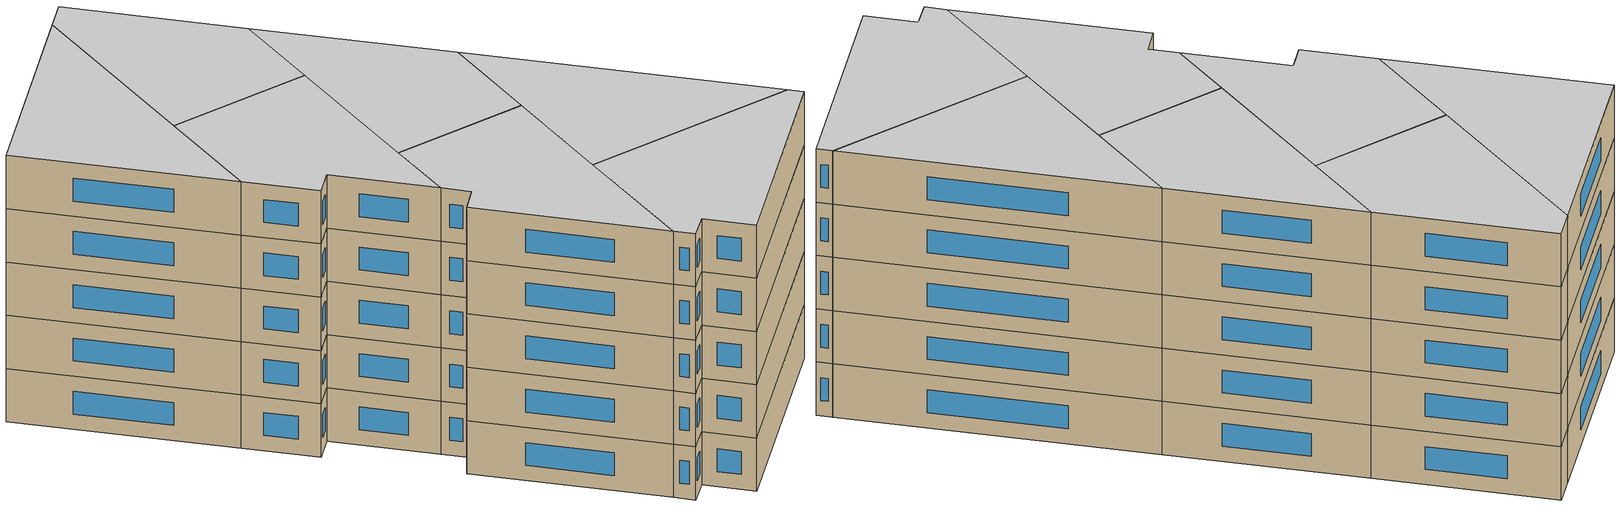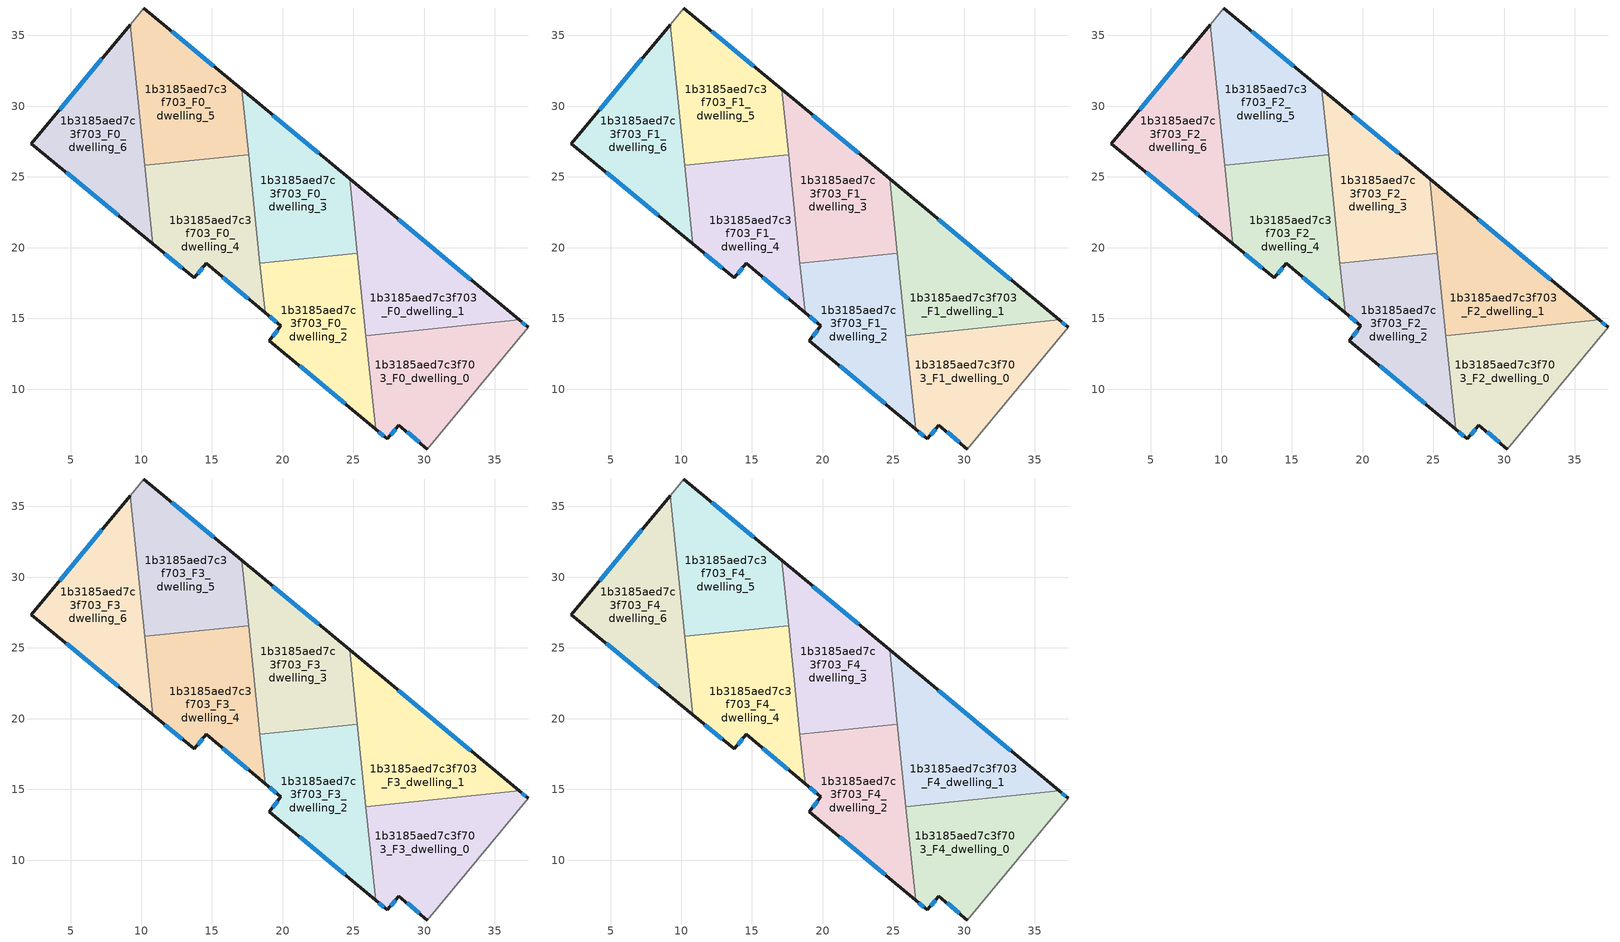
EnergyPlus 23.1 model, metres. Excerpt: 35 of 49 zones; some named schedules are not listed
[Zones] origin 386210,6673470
1b3185aed7c3f703_F0_dwelling_0
 floor ground (EU_floor_Construction): 37.35,14.38 30.22,5.77 28.21,7.46 27.38,6.49 26.56,7.18 25.87,13.76 36.73,14.89 z0
 wall outside (EU_wall_Construction): 26.56,7.18 27.38,6.49 28.21,7.46 30.22,5.77 / 37.35,14.38 36.73,14.89 z0:3
 wall to 1b3185aed7c3f703_F0_dwelling_1 (EU_wall_Construction): 36.73,14.89 25.87,13.76 z0:3
 wall adiabatic (EU_wall_Construction): 30.22,5.77 37.35,14.38 z0:3
 wall to 1b3185aed7c3f703_F0_dwelling_2 (EU_wall_Construction): 25.87,13.76 26.56,7.18 z0:3
 window (EU_Window_Construction): 26.79,6.98 27.15,6.69 / 37.17,14.52 36.91,14.74 / 28.79,6.97 29.65,6.25 / 27.62,6.77 27.98,7.18 z0.86:2.14
1b3185aed7c3f703_F0_dwelling_1
 floor ground (EU_floor_Construction): 36.73,14.89 25.87,13.76 24.72,24.86 z0
 wall outside (EU_wall_Construction): 36.73,14.89 24.72,24.86 z0:3
 wall to 1b3185aed7c3f703_F0_dwelling_3 (EU_wall_Construction): 24.72,24.86 25.27,19.62 z0:3
 wall to 1b3185aed7c3f703_F0_dwelling_2 (EU_wall_Construction): 25.27,19.62 25.87,13.76 z0:3
 window (EU_Window_Construction): 33.3,17.74 28.15,22.01 z0.86:2.14
1b3185aed7c3f703_F0_dwelling_2
 floor ground (EU_floor_Construction): 25.27,19.62 26.56,7.18 19.05,13.44 19.87,14.48 18.75,15.41 18.39,18.9 z0
 wall outside (EU_wall_Construction): 18.75,15.41 19.87,14.48 19.05,13.44 26.56,7.18 z0:3
 wall to 1b3185aed7c3f703_F0_dwelling_3 (EU_wall_Construction): 25.27,19.62 18.39,18.9 z0:3
 wall to 1b3185aed7c3f703_F0_dwelling_4 (EU_wall_Construction): 18.39,18.9 18.75,15.41 z0:3
 window (EU_Window_Construction): 21.2,11.65 24.41,8.97 / 19.64,14.18 19.29,13.73 / 19.07,15.15 19.55,14.74 z0.86:2.14
1b3185aed7c3f703_F0_dwelling_3
 floor ground (EU_floor_Construction): 24.72,24.86 25.27,19.62 18.39,18.9 17.11,31.18 z0
 wall outside (EU_wall_Construction): 24.72,24.86 17.11,31.18 z0:3
 wall to 1b3185aed7c3f703_F0_dwelling_5 (EU_wall_Construction): 17.11,31.18 17.59,26.58 z0:3
 wall to 1b3185aed7c3f703_F0_dwelling_4 (EU_wall_Construction): 17.59,26.58 18.39,18.9 z0:3
 window (EU_Window_Construction): 22.55,26.67 19.29,29.37 z0.86:2.14
1b3185aed7c3f703_F0_dwelling_4
 floor ground (EU_floor_Construction): 17.59,26.58 18.75,15.41 14.59,18.89 13.74,17.86 10.82,20.27 10.24,25.81 z0
 wall outside (EU_wall_Construction): 10.82,20.27 13.74,17.86 14.59,18.89 18.75,15.41 z0:3
 wall to 1b3185aed7c3f703_F0_dwelling_5 (EU_wall_Construction): 17.59,26.58 10.24,25.81 z0:3
 wall to 1b3185aed7c3f703_F0_dwelling_6 (EU_wall_Construction): 10.24,25.81 10.82,20.27 z0:3
 window (EU_Window_Construction): 13.98,18.15 14.35,18.59 / 11.65,19.58 12.91,18.55 / 15.78,17.89 17.56,16.41 z0.86:2.14
1b3185aed7c3f703_F0_dwelling_5
 floor ground (EU_floor_Construction): 17.11,31.18 17.59,26.58 10.24,25.81 9.21,35.77 10.17,36.94 z0
 wall outside (EU_wall_Construction): 17.11,31.18 10.17,36.94 z0:3
 wall adiabatic (EU_wall_Construction): 10.17,36.94 9.21,35.77 z0:3
 wall to 1b3185aed7c3f703_F0_dwelling_6 (EU_wall_Construction): 9.21,35.77 10.24,25.81 z0:3
 window (EU_Window_Construction): 15.13,32.83 12.16,35.29 z0.86:2.14
1b3185aed7c3f703_F0_dwelling_6
 floor ground (EU_floor_Construction): 9.21,35.77 10.82,20.27 2.23,27.35 z0
 wall outside (EU_wall_Construction): 9.21,35.77 2.23,27.35 10.82,20.27 z0:3
 window (EU_Window_Construction): 4.68,25.32 8.37,22.29 / 7.21,33.37 4.22,29.76 z0.86:2.14
1b3185aed7c3f703_F1_dwelling_0
 floor to 1b3185aed7c3f703_F0_dwelling_0 (EU_floor_Construction): 37.35,14.38 30.22,5.77 28.21,7.46 27.38,6.49 26.56,7.18 25.87,13.76 36.73,14.89 z3
 wall outside (EU_wall_Construction): 26.56,7.18 27.38,6.49 28.21,7.46 30.22,5.77 / 37.35,14.38 36.73,14.89 z3:6
 wall to 1b3185aed7c3f703_F1_dwelling_1 (EU_wall_Construction): 36.73,14.89 25.87,13.76 z3:6
 wall adiabatic (EU_wall_Construction): 30.22,5.77 37.35,14.38 z3:6
 wall to 1b3185aed7c3f703_F1_dwelling_2 (EU_wall_Construction): 25.87,13.76 26.56,7.18 z3:6
 window (EU_Window_Construction): 26.79,6.98 27.15,6.69 / 37.17,14.52 36.91,14.74 / 28.79,6.97 29.65,6.25 / 27.62,6.77 27.98,7.18 z3.86:5.14
1b3185aed7c3f703_F1_dwelling_1
 floor to 1b3185aed7c3f703_F0_dwelling_1 (EU_floor_Construction): 36.73,14.89 25.87,13.76 24.72,24.86 z3
 wall outside (EU_wall_Construction): 36.73,14.89 24.72,24.86 z3:6
 wall to 1b3185aed7c3f703_F1_dwelling_3 (EU_wall_Construction): 24.72,24.86 25.27,19.62 z3:6
 wall to 1b3185aed7c3f703_F1_dwelling_2 (EU_wall_Construction): 25.27,19.62 25.87,13.76 z3:6
 window (EU_Window_Construction): 33.3,17.74 28.15,22.01 z3.86:5.14
1b3185aed7c3f703_F1_dwelling_2
 floor to 1b3185aed7c3f703_F0_dwelling_2 (EU_floor_Construction): 25.27,19.62 26.56,7.18 19.05,13.44 19.87,14.48 18.75,15.41 18.39,18.9 z3
 wall outside (EU_wall_Construction): 18.75,15.41 19.87,14.48 19.05,13.44 26.56,7.18 z3:6
 wall to 1b3185aed7c3f703_F1_dwelling_3 (EU_wall_Construction): 25.27,19.62 18.39,18.9 z3:6
 wall to 1b3185aed7c3f703_F1_dwelling_4 (EU_wall_Construction): 18.39,18.9 18.75,15.41 z3:6
 window (EU_Window_Construction): 21.2,11.65 24.41,8.97 / 19.64,14.18 19.29,13.73 / 19.07,15.15 19.55,14.74 z3.86:5.14
1b3185aed7c3f703_F1_dwelling_3
 floor to 1b3185aed7c3f703_F0_dwelling_3 (EU_floor_Construction): 24.72,24.86 25.27,19.62 18.39,18.9 17.11,31.18 z3
 wall outside (EU_wall_Construction): 24.72,24.86 17.11,31.18 z3:6
 wall to 1b3185aed7c3f703_F1_dwelling_5 (EU_wall_Construction): 17.11,31.18 17.59,26.58 z3:6
 wall to 1b3185aed7c3f703_F1_dwelling_4 (EU_wall_Construction): 17.59,26.58 18.39,18.9 z3:6
 window (EU_Window_Construction): 22.55,26.67 19.29,29.37 z3.86:5.14
1b3185aed7c3f703_F1_dwelling_4
 floor to 1b3185aed7c3f703_F0_dwelling_4 (EU_floor_Construction): 17.59,26.58 18.75,15.41 14.59,18.89 13.74,17.86 10.82,20.27 10.24,25.81 z3
 wall outside (EU_wall_Construction): 10.82,20.27 13.74,17.86 14.59,18.89 18.75,15.41 z3:6
 wall to 1b3185aed7c3f703_F1_dwelling_5 (EU_wall_Construction): 17.59,26.58 10.24,25.81 z3:6
 wall to 1b3185aed7c3f703_F1_dwelling_6 (EU_wall_Construction): 10.24,25.81 10.82,20.27 z3:6
 window (EU_Window_Construction): 13.98,18.15 14.35,18.59 / 11.65,19.58 12.91,18.55 / 15.78,17.89 17.56,16.41 z3.86:5.14
1b3185aed7c3f703_F1_dwelling_5
 floor to 1b3185aed7c3f703_F0_dwelling_5 (EU_floor_Construction): 17.11,31.18 17.59,26.58 10.24,25.81 9.21,35.77 10.17,36.94 z3
 wall outside (EU_wall_Construction): 17.11,31.18 10.17,36.94 z3:6
 wall adiabatic (EU_wall_Construction): 10.17,36.94 9.21,35.77 z3:6
 wall to 1b3185aed7c3f703_F1_dwelling_6 (EU_wall_Construction): 9.21,35.77 10.24,25.81 z3:6
 window (EU_Window_Construction): 15.13,32.83 12.16,35.29 z3.86:5.14
1b3185aed7c3f703_F1_dwelling_6
 floor to 1b3185aed7c3f703_F0_dwelling_6 (EU_floor_Construction): 9.21,35.77 10.82,20.27 2.23,27.35 z3
 wall outside (EU_wall_Construction): 9.21,35.77 2.23,27.35 10.82,20.27 z3:6
 window (EU_Window_Construction): 4.68,25.32 8.37,22.29 / 7.21,33.37 4.22,29.76 z3.86:5.14
1b3185aed7c3f703_F2_dwelling_0
 floor to 1b3185aed7c3f703_F1_dwelling_0 (EU_floor_Construction): 37.35,14.38 30.22,5.77 28.21,7.46 27.38,6.49 26.56,7.18 25.87,13.76 36.73,14.89 z6
 wall outside (EU_wall_Construction): 26.56,7.18 27.38,6.49 28.21,7.46 30.22,5.77 / 37.35,14.38 36.73,14.89 z6:9
 wall to 1b3185aed7c3f703_F2_dwelling_1 (EU_wall_Construction): 36.73,14.89 25.87,13.76 z6:9
 wall adiabatic (EU_wall_Construction): 30.22,5.77 37.35,14.38 z6:9
 wall to 1b3185aed7c3f703_F2_dwelling_2 (EU_wall_Construction): 25.87,13.76 26.56,7.18 z6:9
 window (EU_Window_Construction): 26.79,6.98 27.15,6.69 / 37.17,14.52 36.91,14.74 / 28.79,6.97 29.65,6.25 / 27.62,6.77 27.98,7.18 z6.86:8.14
1b3185aed7c3f703_F2_dwelling_1
 floor to 1b3185aed7c3f703_F1_dwelling_1 (EU_floor_Construction): 36.73,14.89 25.87,13.76 24.72,24.86 z6
 wall outside (EU_wall_Construction): 36.73,14.89 24.72,24.86 z6:9
 wall to 1b3185aed7c3f703_F2_dwelling_3 (EU_wall_Construction): 24.72,24.86 25.27,19.62 z6:9
 wall to 1b3185aed7c3f703_F2_dwelling_2 (EU_wall_Construction): 25.27,19.62 25.87,13.76 z6:9
 window (EU_Window_Construction): 33.3,17.74 28.15,22.01 z6.86:8.14
1b3185aed7c3f703_F2_dwelling_2
 floor to 1b3185aed7c3f703_F1_dwelling_2 (EU_floor_Construction): 25.27,19.62 26.56,7.18 19.05,13.44 19.87,14.48 18.75,15.41 18.39,18.9 z6
 wall outside (EU_wall_Construction): 18.75,15.41 19.87,14.48 19.05,13.44 26.56,7.18 z6:9
 wall to 1b3185aed7c3f703_F2_dwelling_3 (EU_wall_Construction): 25.27,19.62 18.39,18.9 z6:9
 wall to 1b3185aed7c3f703_F2_dwelling_4 (EU_wall_Construction): 18.39,18.9 18.75,15.41 z6:9
 window (EU_Window_Construction): 21.2,11.65 24.41,8.97 / 19.64,14.18 19.29,13.73 / 19.07,15.15 19.55,14.74 z6.86:8.14
1b3185aed7c3f703_F2_dwelling_3
 floor to 1b3185aed7c3f703_F1_dwelling_3 (EU_floor_Construction): 24.72,24.86 25.27,19.62 18.39,18.9 17.11,31.18 z6
 wall outside (EU_wall_Construction): 24.72,24.86 17.11,31.18 z6:9
 wall to 1b3185aed7c3f703_F2_dwelling_5 (EU_wall_Construction): 17.11,31.18 17.59,26.58 z6:9
 wall to 1b3185aed7c3f703_F2_dwelling_4 (EU_wall_Construction): 17.59,26.58 18.39,18.9 z6:9
 window (EU_Window_Construction): 22.55,26.67 19.29,29.37 z6.86:8.14
1b3185aed7c3f703_F2_dwelling_4
 floor to 1b3185aed7c3f703_F1_dwelling_4 (EU_floor_Construction): 17.59,26.58 18.75,15.41 14.59,18.89 13.74,17.86 10.82,20.27 10.24,25.81 z6
 wall outside (EU_wall_Construction): 10.82,20.27 13.74,17.86 14.59,18.89 18.75,15.41 z6:9
 wall to 1b3185aed7c3f703_F2_dwelling_5 (EU_wall_Construction): 17.59,26.58 10.24,25.81 z6:9
 wall to 1b3185aed7c3f703_F2_dwelling_6 (EU_wall_Construction): 10.24,25.81 10.82,20.27 z6:9
 window (EU_Window_Construction): 13.98,18.15 14.35,18.59 / 11.65,19.58 12.91,18.55 / 15.78,17.89 17.56,16.41 z6.86:8.14
1b3185aed7c3f703_F2_dwelling_5
 floor to 1b3185aed7c3f703_F1_dwelling_5 (EU_floor_Construction): 17.11,31.18 17.59,26.58 10.24,25.81 9.21,35.77 10.17,36.94 z6
 wall outside (EU_wall_Construction): 17.11,31.18 10.17,36.94 z6:9
 wall adiabatic (EU_wall_Construction): 10.17,36.94 9.21,35.77 z6:9
 wall to 1b3185aed7c3f703_F2_dwelling_6 (EU_wall_Construction): 9.21,35.77 10.24,25.81 z6:9
 window (EU_Window_Construction): 15.13,32.83 12.16,35.29 z6.86:8.14
1b3185aed7c3f703_F2_dwelling_6
 floor to 1b3185aed7c3f703_F1_dwelling_6 (EU_floor_Construction): 9.21,35.77 10.82,20.27 2.23,27.35 z6
 wall outside (EU_wall_Construction): 9.21,35.77 2.23,27.35 10.82,20.27 z6:9
 window (EU_Window_Construction): 4.68,25.32 8.37,22.29 / 7.21,33.37 4.22,29.76 z6.86:8.14
1b3185aed7c3f703_F3_dwelling_0
 floor to 1b3185aed7c3f703_F2_dwelling_0 (EU_floor_Construction): 37.35,14.38 30.22,5.77 28.21,7.46 27.38,6.49 26.56,7.18 25.87,13.76 36.73,14.89 z9
 wall outside (EU_wall_Construction): 26.56,7.18 27.38,6.49 28.21,7.46 30.22,5.77 / 37.35,14.38 36.73,14.89 z9:12
 wall to 1b3185aed7c3f703_F3_dwelling_1 (EU_wall_Construction): 36.73,14.89 25.87,13.76 z9:12
 wall adiabatic (EU_wall_Construction): 30.22,5.77 37.35,14.38 z9:12
 wall to 1b3185aed7c3f703_F3_dwelling_2 (EU_wall_Construction): 25.87,13.76 26.56,7.18 z9:12
 window (EU_Window_Construction): 26.79,6.98 27.15,6.69 / 37.17,14.52 36.91,14.74 / 28.79,6.97 29.65,6.25 / 27.62,6.77 27.98,7.18 z9.86:11.14
1b3185aed7c3f703_F3_dwelling_1
 floor to 1b3185aed7c3f703_F2_dwelling_1 (EU_floor_Construction): 36.73,14.89 25.87,13.76 24.72,24.86 z9
 wall outside (EU_wall_Construction): 36.73,14.89 24.72,24.86 z9:12
 wall to 1b3185aed7c3f703_F3_dwelling_3 (EU_wall_Construction): 24.72,24.86 25.27,19.62 z9:12
 wall to 1b3185aed7c3f703_F3_dwelling_2 (EU_wall_Construction): 25.27,19.62 25.87,13.76 z9:12
 window (EU_Window_Construction): 33.3,17.74 28.15,22.01 z9.86:11.14
1b3185aed7c3f703_F3_dwelling_2
 floor to 1b3185aed7c3f703_F2_dwelling_2 (EU_floor_Construction): 25.27,19.62 26.56,7.18 19.05,13.44 19.87,14.48 18.75,15.41 18.39,18.9 z9
 wall outside (EU_wall_Construction): 18.75,15.41 19.87,14.48 19.05,13.44 26.56,7.18 z9:12
 wall to 1b3185aed7c3f703_F3_dwelling_3 (EU_wall_Construction): 25.27,19.62 18.39,18.9 z9:12
 wall to 1b3185aed7c3f703_F3_dwelling_4 (EU_wall_Construction): 18.39,18.9 18.75,15.41 z9:12
 window (EU_Window_Construction): 21.2,11.65 24.41,8.97 / 19.64,14.18 19.29,13.73 / 19.07,15.15 19.55,14.74 z9.86:11.14
1b3185aed7c3f703_F3_dwelling_3
 floor to 1b3185aed7c3f703_F2_dwelling_3 (EU_floor_Construction): 24.72,24.86 25.27,19.62 18.39,18.9 17.11,31.18 z9
 wall outside (EU_wall_Construction): 24.72,24.86 17.11,31.18 z9:12
 wall to 1b3185aed7c3f703_F3_dwelling_5 (EU_wall_Construction): 17.11,31.18 17.59,26.58 z9:12
 wall to 1b3185aed7c3f703_F3_dwelling_4 (EU_wall_Construction): 17.59,26.58 18.39,18.9 z9:12
 window (EU_Window_Construction): 22.55,26.67 19.29,29.37 z9.86:11.14
1b3185aed7c3f703_F3_dwelling_4
 floor to 1b3185aed7c3f703_F2_dwelling_4 (EU_floor_Construction): 17.59,26.58 18.75,15.41 14.59,18.89 13.74,17.86 10.82,20.27 10.24,25.81 z9
 wall outside (EU_wall_Construction): 10.82,20.27 13.74,17.86 14.59,18.89 18.75,15.41 z9:12
 wall to 1b3185aed7c3f703_F3_dwelling_5 (EU_wall_Construction): 17.59,26.58 10.24,25.81 z9:12
 wall to 1b3185aed7c3f703_F3_dwelling_6 (EU_wall_Construction): 10.24,25.81 10.82,20.27 z9:12
 window (EU_Window_Construction): 13.98,18.15 14.35,18.59 / 11.65,19.58 12.91,18.55 / 15.78,17.89 17.56,16.41 z9.86:11.14
1b3185aed7c3f703_F3_dwelling_5
 floor to 1b3185aed7c3f703_F2_dwelling_5 (EU_floor_Construction): 17.11,31.18 17.59,26.58 10.24,25.81 9.21,35.77 10.17,36.94 z9
 wall outside (EU_wall_Construction): 17.11,31.18 10.17,36.94 z9:12
 wall adiabatic (EU_wall_Construction): 10.17,36.94 9.21,35.77 z9:12
 wall to 1b3185aed7c3f703_F3_dwelling_6 (EU_wall_Construction): 9.21,35.77 10.24,25.81 z9:12
 window (EU_Window_Construction): 15.13,32.83 12.16,35.29 z9.86:11.14
1b3185aed7c3f703_F3_dwelling_6
 floor to 1b3185aed7c3f703_F2_dwelling_6 (EU_floor_Construction): 9.21,35.77 10.82,20.27 2.23,27.35 z9
 wall outside (EU_wall_Construction): 9.21,35.77 2.23,27.35 10.82,20.27 z9:12
 window (EU_Window_Construction): 4.68,25.32 8.37,22.29 / 7.21,33.37 4.22,29.76 z9.86:11.14
1b3185aed7c3f703_F4_dwelling_0
 floor to 1b3185aed7c3f703_F3_dwelling_0 (EU_floor_Construction): 37.35,14.38 30.22,5.77 28.21,7.46 27.38,6.49 26.56,7.18 25.87,13.76 36.73,14.89 z12
 wall outside (EU_wall_Construction): 26.56,7.18 27.38,6.49 28.21,7.46 30.22,5.77 / 37.35,14.38 36.73,14.89 z12:15
 wall to 1b3185aed7c3f703_F4_dwelling_1 (EU_wall_Construction): 36.73,14.89 25.87,13.76 z12:15
 wall adiabatic (EU_wall_Construction): 30.22,5.77 37.35,14.38 z12:15
 wall to 1b3185aed7c3f703_F4_dwelling_2 (EU_wall_Construction): 25.87,13.76 26.56,7.18 z12:15
 window (EU_Window_Construction): 26.79,6.98 27.15,6.69 / 37.17,14.52 36.91,14.74 / 28.79,6.97 29.65,6.25 / 27.62,6.77 27.98,7.18 z12.86:14.14
 ceiling to 1b3185aed7c3f703_F5_dwelling_0 (EU_floor_Construction): 30.22,5.77 37.35,14.38 36.73,14.89 25.87,13.76 26.56,7.18 27.38,6.49 28.21,7.46 z15
1b3185aed7c3f703_F4_dwelling_1
 floor to 1b3185aed7c3f703_F3_dwelling_1 (EU_floor_Construction): 36.73,14.89 25.87,13.76 24.72,24.86 z12
 wall outside (EU_wall_Construction): 36.73,14.89 24.72,24.86 z12:15
 wall to 1b3185aed7c3f703_F4_dwelling_3 (EU_wall_Construction): 24.72,24.86 25.27,19.62 z12:15
 wall to 1b3185aed7c3f703_F4_dwelling_2 (EU_wall_Construction): 25.27,19.62 25.87,13.76 z12:15
 window (EU_Window_Construction): 33.3,17.74 28.15,22.01 z12.86:14.14
 ceiling to 1b3185aed7c3f703_F5_dwelling_1 (EU_floor_Construction): 36.73,14.89 24.72,24.86 25.87,13.76 z15
1b3185aed7c3f703_F4_dwelling_2
 floor to 1b3185aed7c3f703_F3_dwelling_2 (EU_floor_Construction): 25.27,19.62 26.56,7.18 19.05,13.44 19.87,14.48 18.75,15.41 18.39,18.9 z12
 wall outside (EU_wall_Construction): 18.75,15.41 19.87,14.48 19.05,13.44 26.56,7.18 z12:15
 wall to 1b3185aed7c3f703_F4_dwelling_3 (EU_wall_Construction): 25.27,19.62 18.39,18.9 z12:15
 wall to 1b3185aed7c3f703_F4_dwelling_4 (EU_wall_Construction): 18.39,18.9 18.75,15.41 z12:15
 window (EU_Window_Construction): 21.2,11.65 24.41,8.97 / 19.64,14.18 19.29,13.73 / 19.07,15.15 19.55,14.74 z12.86:14.14
 ceiling to 1b3185aed7c3f703_F5_dwelling_2 (EU_floor_Construction): 26.56,7.18 25.27,19.62 18.39,18.9 18.75,15.41 19.87,14.48 19.05,13.44 z15
1b3185aed7c3f703_F4_dwelling_3
 floor to 1b3185aed7c3f703_F3_dwelling_3 (EU_floor_Construction): 24.72,24.86 25.27,19.62 18.39,18.9 17.11,31.18 z12
 wall outside (EU_wall_Construction): 24.72,24.86 17.11,31.18 z12:15
 wall to 1b3185aed7c3f703_F4_dwelling_5 (EU_wall_Construction): 17.11,31.18 17.59,26.58 z12:15
 wall to 1b3185aed7c3f703_F4_dwelling_4 (EU_wall_Construction): 17.59,26.58 18.39,18.9 z12:15
 window (EU_Window_Construction): 22.55,26.67 19.29,29.37 z12.86:14.14
 ceiling to 1b3185aed7c3f703_F5_dwelling_3 (EU_floor_Construction): 25.27,19.62 24.72,24.86 17.11,31.18 18.39,18.9 z15
1b3185aed7c3f703_F4_dwelling_4
 floor to 1b3185aed7c3f703_F3_dwelling_4 (EU_floor_Construction): 17.59,26.58 18.75,15.41 14.59,18.89 13.74,17.86 10.82,20.27 10.24,25.81 z12
 wall outside (EU_wall_Construction): 10.82,20.27 13.74,17.86 14.59,18.89 18.75,15.41 z12:15
 wall to 1b3185aed7c3f703_F4_dwelling_5 (EU_wall_Construction): 17.59,26.58 10.24,25.81 z12:15
 wall to 1b3185aed7c3f703_F4_dwelling_6 (EU_wall_Construction): 10.24,25.81 10.82,20.27 z12:15
 window (EU_Window_Construction): 13.98,18.15 14.35,18.59 / 11.65,19.58 12.91,18.55 / 15.78,17.89 17.56,16.41 z12.86:14.14
 ceiling to 1b3185aed7c3f703_F5_dwelling_4 (EU_floor_Construction): 18.75,15.41 17.59,26.58 10.24,25.81 10.82,20.27 13.74,17.86 14.59,18.89 z15
1b3185aed7c3f703_F4_dwelling_5
 floor to 1b3185aed7c3f703_F3_dwelling_5 (EU_floor_Construction): 17.11,31.18 17.59,26.58 10.24,25.81 9.21,35.77 10.17,36.94 z12
 wall outside (EU_wall_Construction): 17.11,31.18 10.17,36.94 z12:15
 wall adiabatic (EU_wall_Construction): 10.17,36.94 9.21,35.77 z12:15
 wall to 1b3185aed7c3f703_F4_dwelling_6 (EU_wall_Construction): 9.21,35.77 10.24,25.81 z12:15
 window (EU_Window_Construction): 15.13,32.83 12.16,35.29 z12.86:14.14
 ceiling to 1b3185aed7c3f703_F5_dwelling_5 (EU_floor_Construction): 17.59,26.58 17.11,31.18 10.17,36.94 9.21,35.77 10.24,25.81 z15
1b3185aed7c3f703_F4_dwelling_6
 floor to 1b3185aed7c3f703_F3_dwelling_6 (EU_floor_Construction): 9.21,35.77 10.82,20.27 2.23,27.35 z12
 wall outside (EU_wall_Construction): 9.21,35.77 2.23,27.35 10.82,20.27 z12:15
 window (EU_Window_Construction): 4.68,25.32 8.37,22.29 / 7.21,33.37 4.22,29.76 z12.86:14.14
 ceiling to 1b3185aed7c3f703_F5_dwelling_6 (EU_floor_Construction): 10.82,20.27 9.21,35.77 2.23,27.35 z15
[Building]
EU S2 Campaign: North Axis=0; Terrain=City; Solar Distribution=FullExterior
[Site:Location]
Helsinki-Vantaa.AP: Latitude=60.317; Longitude=24.963; Time Zone=2; Elevation=54.6
[SizingPeriod:WeatherFileDays]
AnnualSizingPeriod: Begin Month=1; Begin Day of Month=1; End Month=12; End Day of Month=31; Day of Week for Start Day=Monday; Use Weather File Daylight Saving Period=No; Use Weather File Rain and Snow Indicators=No
[MATERIAL]
EU_InternalMass_Material: Roughness=MediumRough; Thickness=0.1; Conductivity=1; Density=1800; Specific Heat=900; Thermal Absorptance=0.9; Solar Absorptance=0.7; Visible Absorptance=0.7
[MATERIAL:NOMASS] Roughness=MediumRough; Thermal Absorptance=0.9; Solar Absorptance=0.7; Visible Absorptance=0.7
Name | Thermal Resistance
EU_wall_NoMass | 1.10183
EU_floor_NoMass | 1.70606
[WINDOWMATERIAL:SIMPLEGLAZINGSYSTEM]
EU_Window_SimpleGlazing: UFactor=3.11035; Solar Heat Gain Coefficient=0.8; Visible Transmittance=0.8
[CONSTRUCTION]
EU_wall_Construction: EU_wall_NoMass
EU_floor_Construction: EU_floor_NoMass
EU_Window_Construction: EU_Window_SimpleGlazing
EU_InternalMass_Construction: EU_InternalMass_Material
[ZONE] Type=1; Multiplier=1; Ceiling Height=autocalculate; Floor Area=autocalculate; Part of Total Floor Area=Yes
Name | Volume
1b3185aed7c3f703_F0_dwelling_0; 1b3185aed7c3f703_F1_dwelling_0; 1b3185aed7c3f703_F2_dwelling_0; 1b3185aed7c3f703_F3_dwelling_0; 1b3185aed7c3f703_F4_dwelling_0 | 182.679
1b3185aed7c3f703_F0_dwelling_1; 1b3185aed7c3f703_F1_dwelling_1; 1b3185aed7c3f703_F2_dwelling_1; 1b3185aed7c3f703_F3_dwelling_1; 1b3185aed7c3f703_F4_dwelling_1 | 182.719
1b3185aed7c3f703_F0_dwelling_2; 1b3185aed7c3f703_F1_dwelling_2; 1b3185aed7c3f703_F2_dwelling_2; 1b3185aed7c3f703_F3_dwelling_2; 1b3185aed7c3f703_F4_dwelling_2 | 182.678
1b3185aed7c3f703_F0_dwelling_3; 1b3185aed7c3f703_F1_dwelling_3; 1b3185aed7c3f703_F2_dwelling_3; 1b3185aed7c3f703_F3_dwelling_3; 1b3185aed7c3f703_F4_dwelling_3 | 182.696
1b3185aed7c3f703_F0_dwelling_4; 1b3185aed7c3f703_F1_dwelling_4; 1b3185aed7c3f703_F2_dwelling_4; 1b3185aed7c3f703_F3_dwelling_4; 1b3185aed7c3f703_F4_dwelling_4 | 182.701
1b3185aed7c3f703_F0_dwelling_5; 1b3185aed7c3f703_F1_dwelling_5; 1b3185aed7c3f703_F2_dwelling_5; 1b3185aed7c3f703_F3_dwelling_5; 1b3185aed7c3f703_F4_dwelling_5 | 182.692
1b3185aed7c3f703_F0_dwelling_6; 1b3185aed7c3f703_F1_dwelling_6; 1b3185aed7c3f703_F2_dwelling_6; 1b3185aed7c3f703_F3_dwelling_6; 1b3185aed7c3f703_F4_dwelling_6 | 182.673
[INTERNALMASS] Construction=EU_InternalMass_Construction
Name | Zone or ZoneList | Surface Area
1b3185aed7c3f703_F0_dwelling_0_EU_InternalMass | 1b3185aed7c3f703_F0_dwelling_0 | 60.8912
1b3185aed7c3f703_F0_dwelling_1_EU_InternalMass | 1b3185aed7c3f703_F0_dwelling_1 | 60.9058
1b3185aed7c3f703_F0_dwelling_2_EU_InternalMass | 1b3185aed7c3f703_F0_dwelling_2 | 60.8942
1b3185aed7c3f703_F0_dwelling_3_EU_InternalMass | 1b3185aed7c3f703_F0_dwelling_3 | 60.8973
1b3185aed7c3f703_F0_dwelling_4_EU_InternalMass | 1b3185aed7c3f703_F0_dwelling_4 | 60.9004
1b3185aed7c3f703_F0_dwelling_5_EU_InternalMass | 1b3185aed7c3f703_F0_dwelling_5 | 60.8991
1b3185aed7c3f703_F0_dwelling_6_EU_InternalMass | 1b3185aed7c3f703_F0_dwelling_6 | 60.8964
1b3185aed7c3f703_F1_dwelling_0_EU_InternalMass | 1b3185aed7c3f703_F1_dwelling_0 | 60.8912
1b3185aed7c3f703_F1_dwelling_1_EU_InternalMass | 1b3185aed7c3f703_F1_dwelling_1 | 60.9058
1b3185aed7c3f703_F1_dwelling_2_EU_InternalMass | 1b3185aed7c3f703_F1_dwelling_2 | 60.8942
1b3185aed7c3f703_F1_dwelling_3_EU_InternalMass | 1b3185aed7c3f703_F1_dwelling_3 | 60.8973
1b3185aed7c3f703_F1_dwelling_4_EU_InternalMass | 1b3185aed7c3f703_F1_dwelling_4 | 60.9004
1b3185aed7c3f703_F1_dwelling_5_EU_InternalMass | 1b3185aed7c3f703_F1_dwelling_5 | 60.8991
1b3185aed7c3f703_F1_dwelling_6_EU_InternalMass | 1b3185aed7c3f703_F1_dwelling_6 | 60.8964
1b3185aed7c3f703_F2_dwelling_0_EU_InternalMass | 1b3185aed7c3f703_F2_dwelling_0 | 60.8912
1b3185aed7c3f703_F2_dwelling_1_EU_InternalMass | 1b3185aed7c3f703_F2_dwelling_1 | 60.9058
1b3185aed7c3f703_F2_dwelling_2_EU_InternalMass | 1b3185aed7c3f703_F2_dwelling_2 | 60.8942
1b3185aed7c3f703_F2_dwelling_3_EU_InternalMass | 1b3185aed7c3f703_F2_dwelling_3 | 60.8973
1b3185aed7c3f703_F2_dwelling_4_EU_InternalMass | 1b3185aed7c3f703_F2_dwelling_4 | 60.9004
1b3185aed7c3f703_F2_dwelling_5_EU_InternalMass | 1b3185aed7c3f703_F2_dwelling_5 | 60.8991
1b3185aed7c3f703_F2_dwelling_6_EU_InternalMass | 1b3185aed7c3f703_F2_dwelling_6 | 60.8964
1b3185aed7c3f703_F3_dwelling_0_EU_InternalMass | 1b3185aed7c3f703_F3_dwelling_0 | 60.8912
1b3185aed7c3f703_F3_dwelling_1_EU_InternalMass | 1b3185aed7c3f703_F3_dwelling_1 | 60.9058
1b3185aed7c3f703_F3_dwelling_2_EU_InternalMass | 1b3185aed7c3f703_F3_dwelling_2 | 60.8942
1b3185aed7c3f703_F3_dwelling_3_EU_InternalMass | 1b3185aed7c3f703_F3_dwelling_3 | 60.8973
1b3185aed7c3f703_F3_dwelling_4_EU_InternalMass | 1b3185aed7c3f703_F3_dwelling_4 | 60.9004
1b3185aed7c3f703_F3_dwelling_5_EU_InternalMass | 1b3185aed7c3f703_F3_dwelling_5 | 60.8991
1b3185aed7c3f703_F3_dwelling_6_EU_InternalMass | 1b3185aed7c3f703_F3_dwelling_6 | 60.8964
1b3185aed7c3f703_F4_dwelling_0_EU_InternalMass | 1b3185aed7c3f703_F4_dwelling_0 | 60.8912
1b3185aed7c3f703_F4_dwelling_1_EU_InternalMass | 1b3185aed7c3f703_F4_dwelling_1 | 60.9058
1b3185aed7c3f703_F4_dwelling_2_EU_InternalMass | 1b3185aed7c3f703_F4_dwelling_2 | 60.8942
1b3185aed7c3f703_F4_dwelling_3_EU_InternalMass | 1b3185aed7c3f703_F4_dwelling_3 | 60.8973
1b3185aed7c3f703_F4_dwelling_4_EU_InternalMass | 1b3185aed7c3f703_F4_dwelling_4 | 60.9004
1b3185aed7c3f703_F4_dwelling_5_EU_InternalMass | 1b3185aed7c3f703_F4_dwelling_5 | 60.8991
1b3185aed7c3f703_F4_dwelling_6_EU_InternalMass | 1b3185aed7c3f703_F4_dwelling_6 | 60.8964
[OTHEREQUIPMENT] Fuel Type=Electricity; Design Level Calculation Method=Watts/Area; Power per Zone Floor Area=1; Fraction Latent=0; Fraction Radiant=0; Fraction Lost=0; Carbon Dioxide Generation Rate=0; EndUse Subcategory=EU_Step8_InternalGains
Name | Zone or ZoneList or Space or SpaceList | Schedule
EU_Step8_InternalGain_1b3185aed7c3f703_F0_dwelling_0_f000 | 1b3185aed7c3f703_F0_dwelling_0 | EU_Step8_GainSchedule_1b3185aed7c3f703_F0_dwelling_0_f000
EU_Step8_InternalGain_1b3185aed7c3f703_F0_dwelling_1_f000 | 1b3185aed7c3f703_F0_dwelling_1 | EU_Step8_GainSchedule_1b3185aed7c3f703_F0_dwelling_1_f000
EU_Step8_InternalGain_1b3185aed7c3f703_F0_dwelling_2_f000 | 1b3185aed7c3f703_F0_dwelling_2 | EU_Step8_GainSchedule_1b3185aed7c3f703_F0_dwelling_2_f000
EU_Step8_InternalGain_1b3185aed7c3f703_F0_dwelling_3_f000 | 1b3185aed7c3f703_F0_dwelling_3 | EU_Step8_GainSchedule_1b3185aed7c3f703_F0_dwelling_3_f000
EU_Step8_InternalGain_1b3185aed7c3f703_F0_dwelling_4_f000 | 1b3185aed7c3f703_F0_dwelling_4 | EU_Step8_GainSchedule_1b3185aed7c3f703_F0_dwelling_4_f000
EU_Step8_InternalGain_1b3185aed7c3f703_F0_dwelling_5_f000 | 1b3185aed7c3f703_F0_dwelling_5 | EU_Step8_GainSchedule_1b3185aed7c3f703_F0_dwelling_5_f000
EU_Step8_InternalGain_1b3185aed7c3f703_F0_dwelling_6_f000 | 1b3185aed7c3f703_F0_dwelling_6 | EU_Step8_GainSchedule_1b3185aed7c3f703_F0_dwelling_6_f000
EU_Step8_InternalGain_1b3185aed7c3f703_F1_dwelling_0_f000 | 1b3185aed7c3f703_F1_dwelling_0 | EU_Step8_GainSchedule_1b3185aed7c3f703_F1_dwelling_0_f000
EU_Step8_InternalGain_1b3185aed7c3f703_F1_dwelling_1_f000 | 1b3185aed7c3f703_F1_dwelling_1 | EU_Step8_GainSchedule_1b3185aed7c3f703_F1_dwelling_1_f000
EU_Step8_InternalGain_1b3185aed7c3f703_F1_dwelling_2_f000 | 1b3185aed7c3f703_F1_dwelling_2 | EU_Step8_GainSchedule_1b3185aed7c3f703_F1_dwelling_2_f000
EU_Step8_InternalGain_1b3185aed7c3f703_F1_dwelling_3_f000 | 1b3185aed7c3f703_F1_dwelling_3 | EU_Step8_GainSchedule_1b3185aed7c3f703_F1_dwelling_3_f000
EU_Step8_InternalGain_1b3185aed7c3f703_F1_dwelling_4_f000 | 1b3185aed7c3f703_F1_dwelling_4 | EU_Step8_GainSchedule_1b3185aed7c3f703_F1_dwelling_4_f000
EU_Step8_InternalGain_1b3185aed7c3f703_F1_dwelling_5_f000 | 1b3185aed7c3f703_F1_dwelling_5 | EU_Step8_GainSchedule_1b3185aed7c3f703_F1_dwelling_5_f000
EU_Step8_InternalGain_1b3185aed7c3f703_F1_dwelling_6_f000 | 1b3185aed7c3f703_F1_dwelling_6 | EU_Step8_GainSchedule_1b3185aed7c3f703_F1_dwelling_6_f000
EU_Step8_InternalGain_1b3185aed7c3f703_F2_dwelling_0_f000 | 1b3185aed7c3f703_F2_dwelling_0 | EU_Step8_GainSchedule_1b3185aed7c3f703_F2_dwelling_0_f000
EU_Step8_InternalGain_1b3185aed7c3f703_F2_dwelling_1_f000 | 1b3185aed7c3f703_F2_dwelling_1 | EU_Step8_GainSchedule_1b3185aed7c3f703_F2_dwelling_1_f000
EU_Step8_InternalGain_1b3185aed7c3f703_F2_dwelling_2_f000 | 1b3185aed7c3f703_F2_dwelling_2 | EU_Step8_GainSchedule_1b3185aed7c3f703_F2_dwelling_2_f000
EU_Step8_InternalGain_1b3185aed7c3f703_F2_dwelling_3_f000 | 1b3185aed7c3f703_F2_dwelling_3 | EU_Step8_GainSchedule_1b3185aed7c3f703_F2_dwelling_3_f000
EU_Step8_InternalGain_1b3185aed7c3f703_F2_dwelling_4_f000 | 1b3185aed7c3f703_F2_dwelling_4 | EU_Step8_GainSchedule_1b3185aed7c3f703_F2_dwelling_4_f000
EU_Step8_InternalGain_1b3185aed7c3f703_F2_dwelling_5_f000 | 1b3185aed7c3f703_F2_dwelling_5 | EU_Step8_GainSchedule_1b3185aed7c3f703_F2_dwelling_5_f000
EU_Step8_InternalGain_1b3185aed7c3f703_F2_dwelling_6_f000 | 1b3185aed7c3f703_F2_dwelling_6 | EU_Step8_GainSchedule_1b3185aed7c3f703_F2_dwelling_6_f000
EU_Step8_InternalGain_1b3185aed7c3f703_F3_dwelling_0_f000 | 1b3185aed7c3f703_F3_dwelling_0 | EU_Step8_GainSchedule_1b3185aed7c3f703_F3_dwelling_0_f000
EU_Step8_InternalGain_1b3185aed7c3f703_F3_dwelling_1_f000 | 1b3185aed7c3f703_F3_dwelling_1 | EU_Step8_GainSchedule_1b3185aed7c3f703_F3_dwelling_1_f000
EU_Step8_InternalGain_1b3185aed7c3f703_F3_dwelling_2_f000 | 1b3185aed7c3f703_F3_dwelling_2 | EU_Step8_GainSchedule_1b3185aed7c3f703_F3_dwelling_2_f000
EU_Step8_InternalGain_1b3185aed7c3f703_F3_dwelling_3_f000 | 1b3185aed7c3f703_F3_dwelling_3 | EU_Step8_GainSchedule_1b3185aed7c3f703_F3_dwelling_3_f000
EU_Step8_InternalGain_1b3185aed7c3f703_F3_dwelling_4_f000 | 1b3185aed7c3f703_F3_dwelling_4 | EU_Step8_GainSchedule_1b3185aed7c3f703_F3_dwelling_4_f000
EU_Step8_InternalGain_1b3185aed7c3f703_F3_dwelling_5_f000 | 1b3185aed7c3f703_F3_dwelling_5 | EU_Step8_GainSchedule_1b3185aed7c3f703_F3_dwelling_5_f000
EU_Step8_InternalGain_1b3185aed7c3f703_F3_dwelling_6_f000 | 1b3185aed7c3f703_F3_dwelling_6 | EU_Step8_GainSchedule_1b3185aed7c3f703_F3_dwelling_6_f000
EU_Step8_InternalGain_1b3185aed7c3f703_F4_dwelling_0_f000 | 1b3185aed7c3f703_F4_dwelling_0 | EU_Step8_GainSchedule_1b3185aed7c3f703_F4_dwelling_0_f000
EU_Step8_InternalGain_1b3185aed7c3f703_F4_dwelling_1_f000 | 1b3185aed7c3f703_F4_dwelling_1 | EU_Step8_GainSchedule_1b3185aed7c3f703_F4_dwelling_1_f000
EU_Step8_InternalGain_1b3185aed7c3f703_F4_dwelling_2_f000 | 1b3185aed7c3f703_F4_dwelling_2 | EU_Step8_GainSchedule_1b3185aed7c3f703_F4_dwelling_2_f000
EU_Step8_InternalGain_1b3185aed7c3f703_F4_dwelling_3_f000 | 1b3185aed7c3f703_F4_dwelling_3 | EU_Step8_GainSchedule_1b3185aed7c3f703_F4_dwelling_3_f000
EU_Step8_InternalGain_1b3185aed7c3f703_F4_dwelling_4_f000 | 1b3185aed7c3f703_F4_dwelling_4 | EU_Step8_GainSchedule_1b3185aed7c3f703_F4_dwelling_4_f000
EU_Step8_InternalGain_1b3185aed7c3f703_F4_dwelling_5_f000 | 1b3185aed7c3f703_F4_dwelling_5 | EU_Step8_GainSchedule_1b3185aed7c3f703_F4_dwelling_5_f000
EU_Step8_InternalGain_1b3185aed7c3f703_F4_dwelling_6_f000 | 1b3185aed7c3f703_F4_dwelling_6 | EU_Step8_GainSchedule_1b3185aed7c3f703_F4_dwelling_6_f000
[ZONEVENTILATION:DESIGNFLOWRATE] Schedule=EU_AlwaysOn; Design Flow Rate Calculation Method=AirChanges/Hour; Air Changes per Hour=0.756316; Ventilation Type=Natural; Fan Pressure Rise=0; Fan Total Efficiency=1; Constant Term Coefficient=1; Temperature Term Coefficient=0; Velocity Term Coefficient=0; Velocity Squared Term Coefficient=0; Minimum Indoor Temperature=-100; Maximum Indoor Temperature=100; Delta Temperature=-100; Minimum Outdoor Temperature=-100; Maximum Outdoor Temperature=100; Maximum Wind Speed=40
Name | Zone or ZoneList or Space or SpaceList
EU_ConstantAir_1b3185aed7c3f703_F0_dwelling_0 | 1b3185aed7c3f703_F0_dwelling_0
EU_ConstantAir_1b3185aed7c3f703_F0_dwelling_1 | 1b3185aed7c3f703_F0_dwelling_1
EU_ConstantAir_1b3185aed7c3f703_F0_dwelling_2 | 1b3185aed7c3f703_F0_dwelling_2
EU_ConstantAir_1b3185aed7c3f703_F0_dwelling_3 | 1b3185aed7c3f703_F0_dwelling_3
EU_ConstantAir_1b3185aed7c3f703_F0_dwelling_4 | 1b3185aed7c3f703_F0_dwelling_4
EU_ConstantAir_1b3185aed7c3f703_F0_dwelling_5 | 1b3185aed7c3f703_F0_dwelling_5
EU_ConstantAir_1b3185aed7c3f703_F0_dwelling_6 | 1b3185aed7c3f703_F0_dwelling_6
EU_ConstantAir_1b3185aed7c3f703_F1_dwelling_0 | 1b3185aed7c3f703_F1_dwelling_0
EU_ConstantAir_1b3185aed7c3f703_F1_dwelling_1 | 1b3185aed7c3f703_F1_dwelling_1
EU_ConstantAir_1b3185aed7c3f703_F1_dwelling_2 | 1b3185aed7c3f703_F1_dwelling_2
EU_ConstantAir_1b3185aed7c3f703_F1_dwelling_3 | 1b3185aed7c3f703_F1_dwelling_3
EU_ConstantAir_1b3185aed7c3f703_F1_dwelling_4 | 1b3185aed7c3f703_F1_dwelling_4
EU_ConstantAir_1b3185aed7c3f703_F1_dwelling_5 | 1b3185aed7c3f703_F1_dwelling_5
EU_ConstantAir_1b3185aed7c3f703_F1_dwelling_6 | 1b3185aed7c3f703_F1_dwelling_6
EU_ConstantAir_1b3185aed7c3f703_F2_dwelling_0 | 1b3185aed7c3f703_F2_dwelling_0
EU_ConstantAir_1b3185aed7c3f703_F2_dwelling_1 | 1b3185aed7c3f703_F2_dwelling_1
EU_ConstantAir_1b3185aed7c3f703_F2_dwelling_2 | 1b3185aed7c3f703_F2_dwelling_2
EU_ConstantAir_1b3185aed7c3f703_F2_dwelling_3 | 1b3185aed7c3f703_F2_dwelling_3
EU_ConstantAir_1b3185aed7c3f703_F2_dwelling_4 | 1b3185aed7c3f703_F2_dwelling_4
EU_ConstantAir_1b3185aed7c3f703_F2_dwelling_5 | 1b3185aed7c3f703_F2_dwelling_5
EU_ConstantAir_1b3185aed7c3f703_F2_dwelling_6 | 1b3185aed7c3f703_F2_dwelling_6
EU_ConstantAir_1b3185aed7c3f703_F3_dwelling_0 | 1b3185aed7c3f703_F3_dwelling_0
EU_ConstantAir_1b3185aed7c3f703_F3_dwelling_1 | 1b3185aed7c3f703_F3_dwelling_1
EU_ConstantAir_1b3185aed7c3f703_F3_dwelling_2 | 1b3185aed7c3f703_F3_dwelling_2
EU_ConstantAir_1b3185aed7c3f703_F3_dwelling_3 | 1b3185aed7c3f703_F3_dwelling_3
EU_ConstantAir_1b3185aed7c3f703_F3_dwelling_4 | 1b3185aed7c3f703_F3_dwelling_4
EU_ConstantAir_1b3185aed7c3f703_F3_dwelling_5 | 1b3185aed7c3f703_F3_dwelling_5
EU_ConstantAir_1b3185aed7c3f703_F3_dwelling_6 | 1b3185aed7c3f703_F3_dwelling_6
EU_ConstantAir_1b3185aed7c3f703_F4_dwelling_0 | 1b3185aed7c3f703_F4_dwelling_0
EU_ConstantAir_1b3185aed7c3f703_F4_dwelling_1 | 1b3185aed7c3f703_F4_dwelling_1
EU_ConstantAir_1b3185aed7c3f703_F4_dwelling_2 | 1b3185aed7c3f703_F4_dwelling_2
EU_ConstantAir_1b3185aed7c3f703_F4_dwelling_3 | 1b3185aed7c3f703_F4_dwelling_3
EU_ConstantAir_1b3185aed7c3f703_F4_dwelling_4 | 1b3185aed7c3f703_F4_dwelling_4
EU_ConstantAir_1b3185aed7c3f703_F4_dwelling_5 | 1b3185aed7c3f703_F4_dwelling_5
EU_ConstantAir_1b3185aed7c3f703_F4_dwelling_6 | 1b3185aed7c3f703_F4_dwelling_6
[HVACTEMPLATE:ZONE:IDEALLOADSAIRSYSTEM] System Availability Schedule=EU_AlwaysOn; Maximum Heating Supply Air Temperature=50; Minimum Cooling Supply Air Temperature=13; Maximum Heating Supply Air Humidity Ratio=0.0156; Minimum Cooling Supply Air Humidity Ratio=0.0077; Heating Limit=NoLimit; Cooling Limit=NoLimit; Heating Availability Schedule=EU_AlwaysOn; Cooling Availability Schedule=EU_CoolingOff; Dehumidification Control Type=ConstantSensibleHeatRatio; Cooling Sensible Heat Ratio=0.7; Dehumidification Setpoint=60; Humidification Control Type=None; Humidification Setpoint=30; Outdoor Air Method=None; Outdoor Air Flow Rate per Person=0.00944; Outdoor Air Flow Rate per Zone Floor Area=0; Outdoor Air Flow Rate per Zone=0; Demand Controlled Ventilation Type=None; Outdoor Air Economizer Type=NoEconomizer; Heat Recovery Type=None; Sensible Heat Recovery Effectiveness=0.7; Latent Heat Recovery Effectiveness=0.65
Name | Template Thermostat
1b3185aed7c3f703_F0_dwelling_0 | EU_HeatOnly_1b3185aed7c3f703_F0_dwelling_0
1b3185aed7c3f703_F0_dwelling_1 | EU_HeatOnly_1b3185aed7c3f703_F0_dwelling_1
1b3185aed7c3f703_F0_dwelling_2 | EU_HeatOnly_1b3185aed7c3f703_F0_dwelling_2
1b3185aed7c3f703_F0_dwelling_3 | EU_HeatOnly_1b3185aed7c3f703_F0_dwelling_3
1b3185aed7c3f703_F0_dwelling_4 | EU_HeatOnly_1b3185aed7c3f703_F0_dwelling_4
1b3185aed7c3f703_F0_dwelling_5 | EU_HeatOnly_1b3185aed7c3f703_F0_dwelling_5
1b3185aed7c3f703_F0_dwelling_6 | EU_HeatOnly_1b3185aed7c3f703_F0_dwelling_6
1b3185aed7c3f703_F1_dwelling_0 | EU_HeatOnly_1b3185aed7c3f703_F1_dwelling_0
1b3185aed7c3f703_F1_dwelling_1 | EU_HeatOnly_1b3185aed7c3f703_F1_dwelling_1
1b3185aed7c3f703_F1_dwelling_2 | EU_HeatOnly_1b3185aed7c3f703_F1_dwelling_2
1b3185aed7c3f703_F1_dwelling_3 | EU_HeatOnly_1b3185aed7c3f703_F1_dwelling_3
1b3185aed7c3f703_F1_dwelling_4 | EU_HeatOnly_1b3185aed7c3f703_F1_dwelling_4
1b3185aed7c3f703_F1_dwelling_5 | EU_HeatOnly_1b3185aed7c3f703_F1_dwelling_5
1b3185aed7c3f703_F1_dwelling_6 | EU_HeatOnly_1b3185aed7c3f703_F1_dwelling_6
1b3185aed7c3f703_F2_dwelling_0 | EU_HeatOnly_1b3185aed7c3f703_F2_dwelling_0
1b3185aed7c3f703_F2_dwelling_1 | EU_HeatOnly_1b3185aed7c3f703_F2_dwelling_1
1b3185aed7c3f703_F2_dwelling_2 | EU_HeatOnly_1b3185aed7c3f703_F2_dwelling_2
1b3185aed7c3f703_F2_dwelling_3 | EU_HeatOnly_1b3185aed7c3f703_F2_dwelling_3
1b3185aed7c3f703_F2_dwelling_4 | EU_HeatOnly_1b3185aed7c3f703_F2_dwelling_4
1b3185aed7c3f703_F2_dwelling_5 | EU_HeatOnly_1b3185aed7c3f703_F2_dwelling_5
1b3185aed7c3f703_F2_dwelling_6 | EU_HeatOnly_1b3185aed7c3f703_F2_dwelling_6
1b3185aed7c3f703_F3_dwelling_0 | EU_HeatOnly_1b3185aed7c3f703_F3_dwelling_0
1b3185aed7c3f703_F3_dwelling_1 | EU_HeatOnly_1b3185aed7c3f703_F3_dwelling_1
1b3185aed7c3f703_F3_dwelling_2 | EU_HeatOnly_1b3185aed7c3f703_F3_dwelling_2
1b3185aed7c3f703_F3_dwelling_3 | EU_HeatOnly_1b3185aed7c3f703_F3_dwelling_3
1b3185aed7c3f703_F3_dwelling_4 | EU_HeatOnly_1b3185aed7c3f703_F3_dwelling_4
1b3185aed7c3f703_F3_dwelling_5 | EU_HeatOnly_1b3185aed7c3f703_F3_dwelling_5
1b3185aed7c3f703_F3_dwelling_6 | EU_HeatOnly_1b3185aed7c3f703_F3_dwelling_6
1b3185aed7c3f703_F4_dwelling_0 | EU_HeatOnly_1b3185aed7c3f703_F4_dwelling_0
1b3185aed7c3f703_F4_dwelling_1 | EU_HeatOnly_1b3185aed7c3f703_F4_dwelling_1
1b3185aed7c3f703_F4_dwelling_2 | EU_HeatOnly_1b3185aed7c3f703_F4_dwelling_2
1b3185aed7c3f703_F4_dwelling_3 | EU_HeatOnly_1b3185aed7c3f703_F4_dwelling_3
1b3185aed7c3f703_F4_dwelling_4 | EU_HeatOnly_1b3185aed7c3f703_F4_dwelling_4
1b3185aed7c3f703_F4_dwelling_5 | EU_HeatOnly_1b3185aed7c3f703_F4_dwelling_5
1b3185aed7c3f703_F4_dwelling_6 | EU_HeatOnly_1b3185aed7c3f703_F4_dwelling_6
[SIZING:ZONE] Zone Cooling Design Supply Air Temperature Input Method=SupplyAirTemperature; Zone Cooling Design Supply Air Temperature=13; Zone Heating Design Supply Air Temperature Input Method=SupplyAirTemperature; Zone Heating Design Supply Air Temperature=50; Zone Cooling Design Supply Air Humidity Ratio=0.008; Zone Heating Design Supply Air Humidity Ratio=0.008; Cooling Design Air Flow Method=DesignDay; Cooling Design Air Flow Rate=0; Cooling Minimum Air Flow per Zone Floor Area=0.000762; Cooling Minimum Air Flow=0; Cooling Minimum Air Flow Fraction=0.2; Heating Design Air Flow Method=DesignDay; Heating Design Air Flow Rate=0; Heating Maximum Air Flow per Zone Floor Area=0.002032; Heating Maximum Air Flow=0.141576; Heating Maximum Air Flow Fraction=0.3; Account for Dedicated Outdoor Air System=No; Dedicated Outdoor Air System Control Strategy=NeutralSupplyAir; Dedicated Outdoor Air Low Setpoint Temperature for Design=autosize; Dedicated Outdoor Air High Setpoint Temperature for Design=autosize; Zone Load Sizing Method=Sensible Load Only No Latent Load; Zone Latent Cooling Design Supply Air Humidity Ratio Input Method=HumidityRatioDifference; Zone Cooling Design Supply Air Humidity Ratio Difference=0.005; Zone Latent Heating Design Supply Air Humidity Ratio Input Method=HumidityRatioDifference; Zone Humidification Design Supply Air Humidity Ratio Difference=0.005
1b3185aed7c3f703_F0_dwelling_0; 1b3185aed7c3f703_F0_dwelling_1; 1b3185aed7c3f703_F0_dwelling_2; 1b3185aed7c3f703_F0_dwelling_3; 1b3185aed7c3f703_F0_dwelling_4; 1b3185aed7c3f703_F0_dwelling_5; 1b3185aed7c3f703_F0_dwelling_6; 1b3185aed7c3f703_F1_dwelling_0; 1b3185aed7c3f703_F1_dwelling_1; 1b3185aed7c3f703_F1_dwelling_2; 1b3185aed7c3f703_F1_dwelling_3; 1b3185aed7c3f703_F1_dwelling_4; 1b3185aed7c3f703_F1_dwelling_5; 1b3185aed7c3f703_F1_dwelling_6; 1b3185aed7c3f703_F2_dwelling_0; 1b3185aed7c3f703_F2_dwelling_1; 1b3185aed7c3f703_F2_dwelling_2; 1b3185aed7c3f703_F2_dwelling_3; 1b3185aed7c3f703_F2_dwelling_4; 1b3185aed7c3f703_F2_dwelling_5; 1b3185aed7c3f703_F2_dwelling_6; 1b3185aed7c3f703_F3_dwelling_0; 1b3185aed7c3f703_F3_dwelling_1; 1b3185aed7c3f703_F3_dwelling_2; 1b3185aed7c3f703_F3_dwelling_3; 1b3185aed7c3f703_F3_dwelling_4; 1b3185aed7c3f703_F3_dwelling_5; 1b3185aed7c3f703_F3_dwelling_6; 1b3185aed7c3f703_F4_dwelling_0; 1b3185aed7c3f703_F4_dwelling_1; 1b3185aed7c3f703_F4_dwelling_2; 1b3185aed7c3f703_F4_dwelling_3; 1b3185aed7c3f703_F4_dwelling_4; 1b3185aed7c3f703_F4_dwelling_5; 1b3185aed7c3f703_F4_dwelling_6
[SCHEDULE:FILE] Column Number=1; Rows to Skip at Top=0; Number of Hours of Data=8760; Column Separator=Comma; Interpolate to Timestep=No; Minutes per Item=60; Adjust Schedule for Daylight Savings=Yes
Name | File
EU_Step8_GainSchedule_1b3185aed7c3f703_F0_dwelling_0_f000 | ../../schedules/1b3185aed7c3f703/1b3185aed7c3f703_F0_dwelling_0_f000_gain.csv
EU_Step8_GainSchedule_1b3185aed7c3f703_F0_dwelling_1_f000 | ../../schedules/1b3185aed7c3f703/1b3185aed7c3f703_F0_dwelling_1_f000_gain.csv
EU_Step8_GainSchedule_1b3185aed7c3f703_F0_dwelling_2_f000 | ../../schedules/1b3185aed7c3f703/1b3185aed7c3f703_F0_dwelling_2_f000_gain.csv
EU_Step8_GainSchedule_1b3185aed7c3f703_F0_dwelling_3_f000 | ../../schedules/1b3185aed7c3f703/1b3185aed7c3f703_F0_dwelling_3_f000_gain.csv
EU_Step8_GainSchedule_1b3185aed7c3f703_F0_dwelling_4_f000 | ../../schedules/1b3185aed7c3f703/1b3185aed7c3f703_F0_dwelling_4_f000_gain.csv
EU_Step8_GainSchedule_1b3185aed7c3f703_F0_dwelling_5_f000 | ../../schedules/1b3185aed7c3f703/1b3185aed7c3f703_F0_dwelling_5_f000_gain.csv
EU_Step8_GainSchedule_1b3185aed7c3f703_F0_dwelling_6_f000 | ../../schedules/1b3185aed7c3f703/1b3185aed7c3f703_F0_dwelling_6_f000_gain.csv
EU_Step8_GainSchedule_1b3185aed7c3f703_F1_dwelling_0_f000 | ../../schedules/1b3185aed7c3f703/1b3185aed7c3f703_F1_dwelling_0_f000_gain.csv
EU_Step8_GainSchedule_1b3185aed7c3f703_F1_dwelling_1_f000 | ../../schedules/1b3185aed7c3f703/1b3185aed7c3f703_F1_dwelling_1_f000_gain.csv
EU_Step8_GainSchedule_1b3185aed7c3f703_F1_dwelling_2_f000 | ../../schedules/1b3185aed7c3f703/1b3185aed7c3f703_F1_dwelling_2_f000_gain.csv
EU_Step8_GainSchedule_1b3185aed7c3f703_F1_dwelling_3_f000 | ../../schedules/1b3185aed7c3f703/1b3185aed7c3f703_F1_dwelling_3_f000_gain.csv
EU_Step8_GainSchedule_1b3185aed7c3f703_F1_dwelling_4_f000 | ../../schedules/1b3185aed7c3f703/1b3185aed7c3f703_F1_dwelling_4_f000_gain.csv
EU_Step8_GainSchedule_1b3185aed7c3f703_F1_dwelling_5_f000 | ../../schedules/1b3185aed7c3f703/1b3185aed7c3f703_F1_dwelling_5_f000_gain.csv
EU_Step8_GainSchedule_1b3185aed7c3f703_F1_dwelling_6_f000 | ../../schedules/1b3185aed7c3f703/1b3185aed7c3f703_F1_dwelling_6_f000_gain.csv
EU_Step8_GainSchedule_1b3185aed7c3f703_F2_dwelling_0_f000 | ../../schedules/1b3185aed7c3f703/1b3185aed7c3f703_F2_dwelling_0_f000_gain.csv
EU_Step8_GainSchedule_1b3185aed7c3f703_F2_dwelling_1_f000 | ../../schedules/1b3185aed7c3f703/1b3185aed7c3f703_F2_dwelling_1_f000_gain.csv
EU_Step8_GainSchedule_1b3185aed7c3f703_F2_dwelling_2_f000 | ../../schedules/1b3185aed7c3f703/1b3185aed7c3f703_F2_dwelling_2_f000_gain.csv
EU_Step8_GainSchedule_1b3185aed7c3f703_F2_dwelling_3_f000 | ../../schedules/1b3185aed7c3f703/1b3185aed7c3f703_F2_dwelling_3_f000_gain.csv
EU_Step8_GainSchedule_1b3185aed7c3f703_F2_dwelling_4_f000 | ../../schedules/1b3185aed7c3f703/1b3185aed7c3f703_F2_dwelling_4_f000_gain.csv
